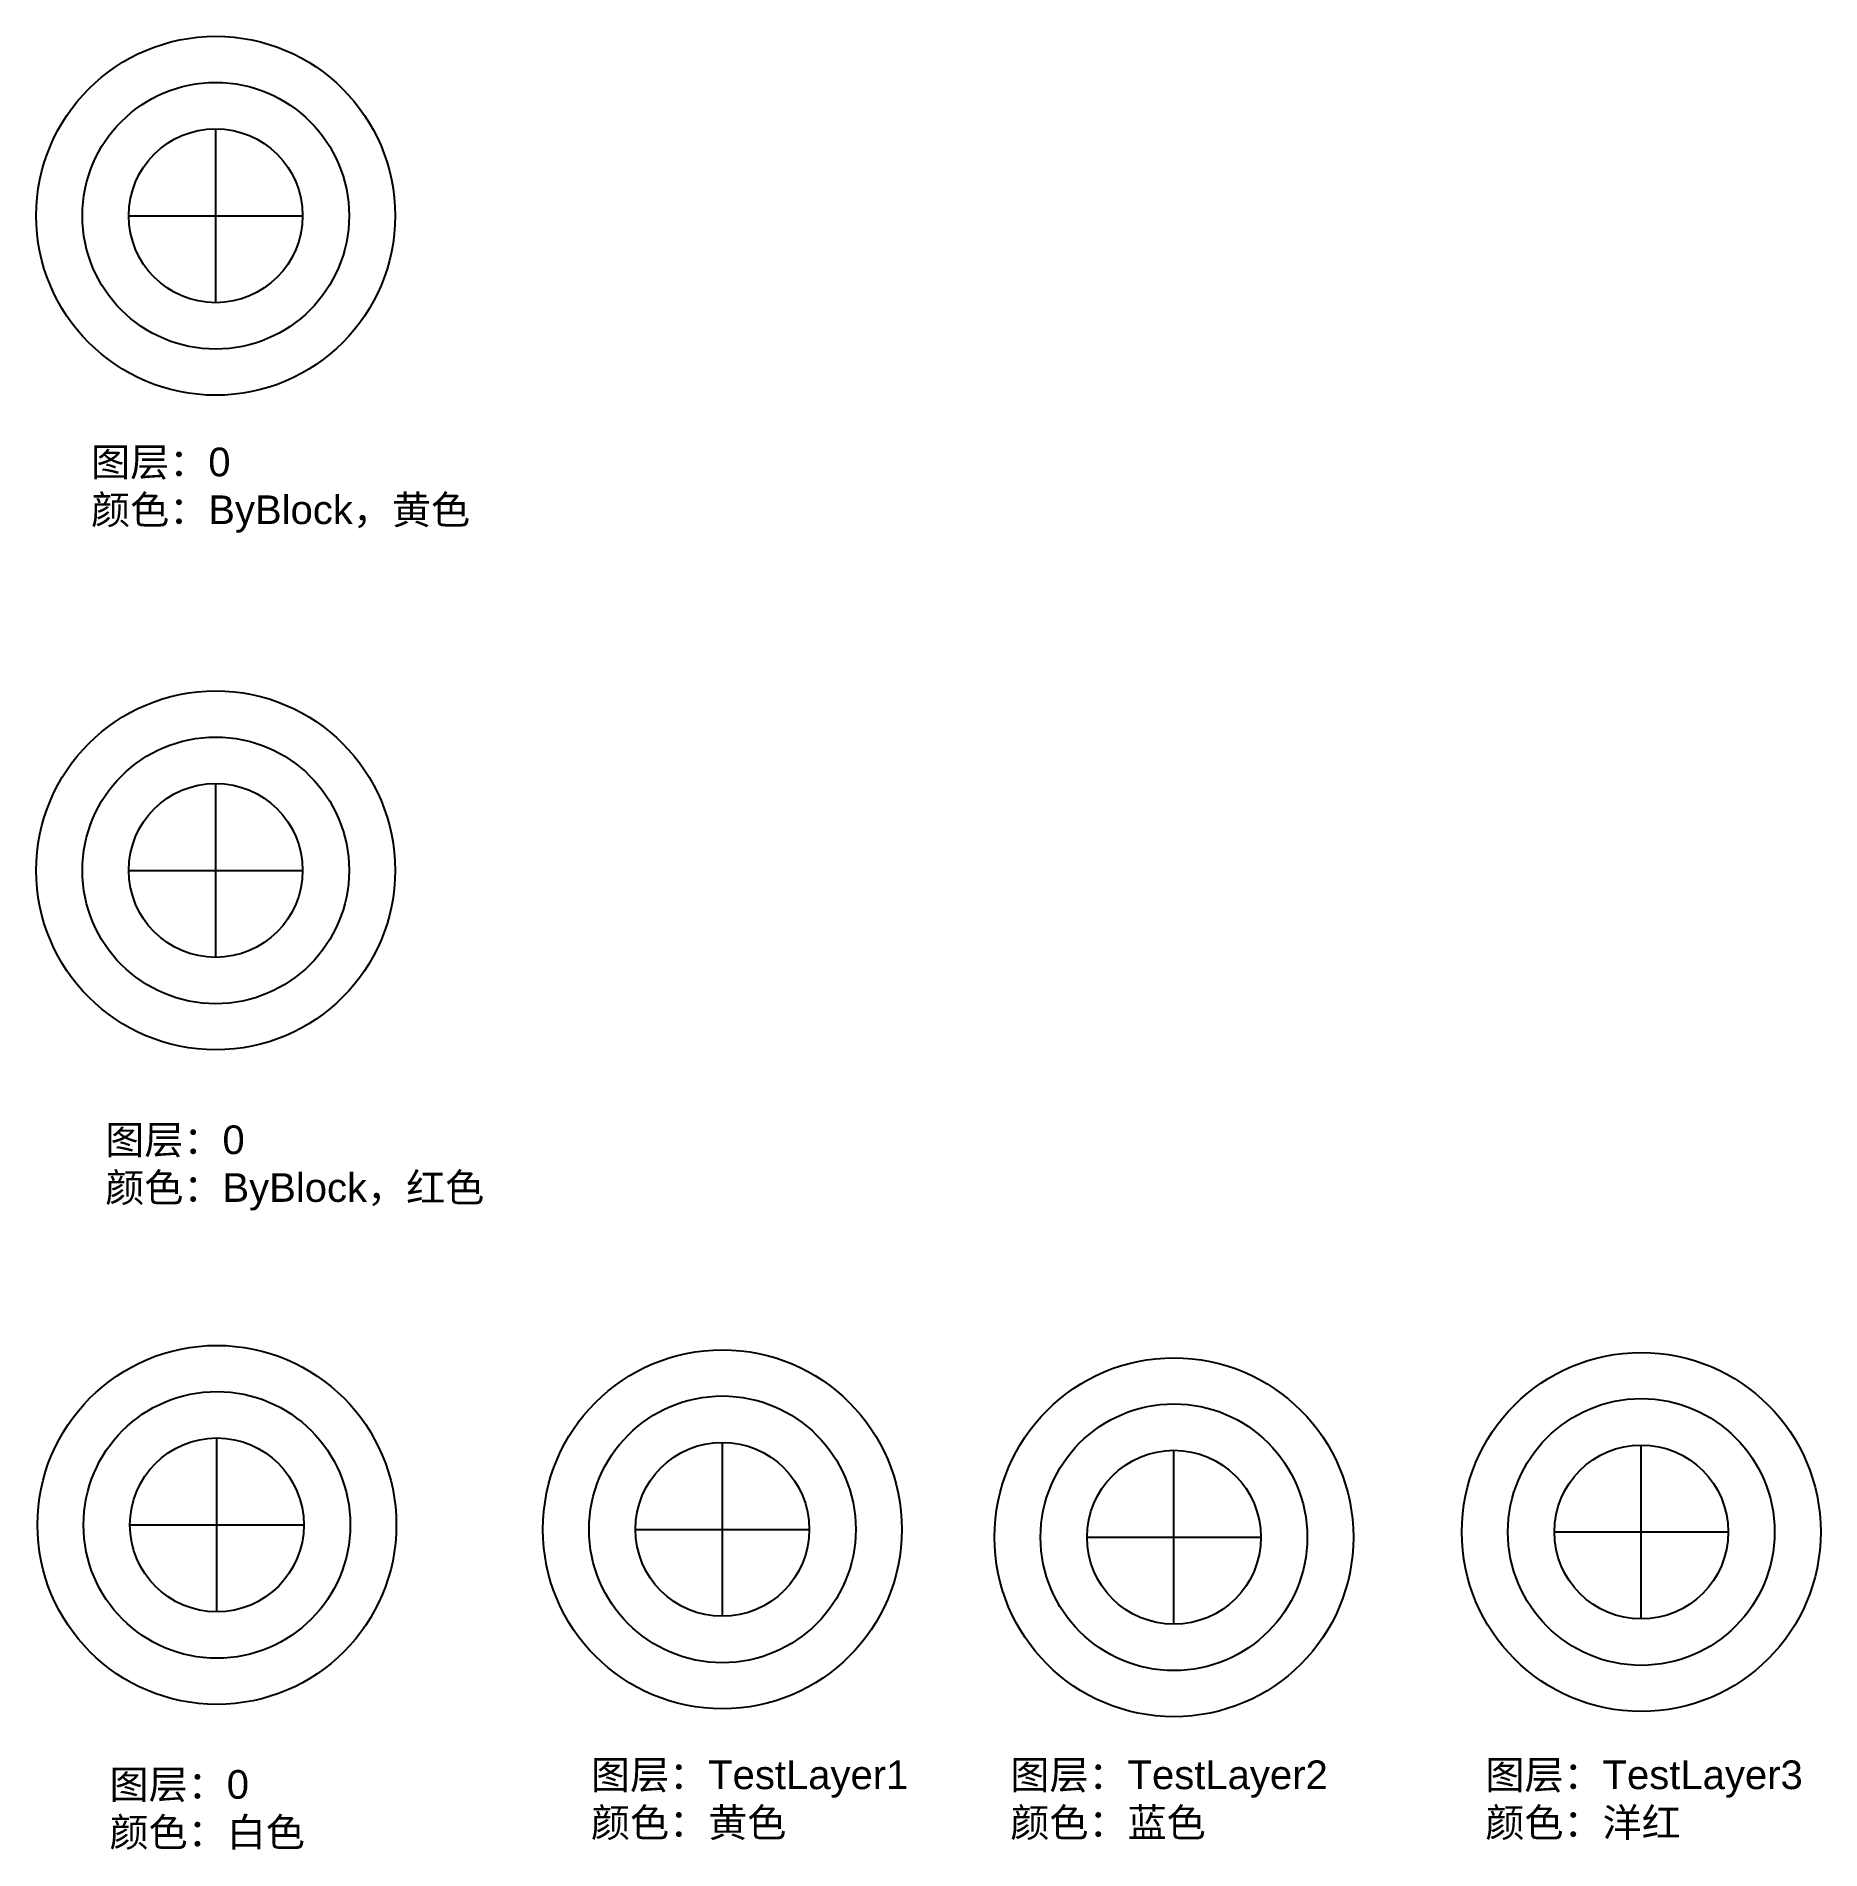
# Model space of a CAD drawing. Header units: millimetres. Extents: x -145 to 478, y 28 to 661.
import ezdxf

# ---------------------------------------------------------------- set-up
doc = ezdxf.new("R2010")
doc.units = ezdxf.units.MM
doc.header["$MEASUREMENT"] = 0
for name, color, linetype in [('A', 1, 'Continuous'), ('B', 3, 'Continuous'), ('TestLayer1', 2, 'Continuous'), ('TestLayer2', 5, 'Continuous'), ('TestLayer3', 6, 'Continuous')]:
    doc.layers.add(name, color=color, linetype=linetype)
doc.styles.get("Standard").update_dxf_attribs({"font": ''})
doc.styles.get('Standard').set_extended_font_data('Arial')

# ---------------------------------------------------------------- blocks, each defined once
blk = doc.blocks.new('circle-logo')
at = {"color": 0}
blk.add_line((0, -30.34), (0, 30.34), dxfattribs=at)
blk.add_circle((0, 0), 30.34)
at = {"layer": 'A', "color": 0}
blk.add_line((-30.34, 0), (30.34, 0), dxfattribs=at)
at = {"layer": 'A'}
blk.add_circle((0, 0), 46.54, dxfattribs=at)
at = {"layer": 'B'}
blk.add_circle((0, 0), 62.63, dxfattribs=at)

msp = doc.modelspace()

# ---------------------------------------------------------------- block references
at = {"color": 2}
msp.add_blockref('circle-logo', (-82.23, 598.19), dxfattribs=at)
at = {"color": 1}
msp.add_blockref('circle-logo', (-82.23, 369.76), dxfattribs=at)
msp.add_blockref('circle-logo', (-81.82, 141.37))
at = {"layer": 'TestLayer1'}
msp.add_blockref('circle-logo', (94.61, 139.81), dxfattribs=at)
at = {"layer": 'TestLayer2'}
msp.add_blockref('circle-logo', (252.22, 137.06), dxfattribs=at)
at = {"layer": 'TestLayer3'}
msp.add_blockref('circle-logo', (415.33, 138.9), dxfattribs=at)

# ---------------------------------------------------------------- texts
at = {"char_height": 10, "attachment_point": 1}
for s, insert, width in [('{图层：0\\P颜色：ByBlock，}{\\C2;黄色}', (-125.74, 517.27), 148.342), ('{图层：0\\P颜色：ByBlock，}{\\C1;红色}', (-120.79, 280.76), 142.7534), ('{图层：TestLayer1\\P}{颜色：}{\\C2;黄色}', (48.73, 59.17), 111.5732), ('{图层：TestLayer2\\P}{颜色：}{\\C5;蓝色}', (195.11, 59.17), 111.5732), ('{图层：TestLayer3\\P}{颜色：}{\\C6;洋红}', (360.9, 59.17), 111.5732), ('{\\H1.0x;图层：0}{\\H1.0x;\\P}{颜色：白色}', (-119.3, 55.81), 85.0117)]:
    msp.add_mtext(s, dxfattribs=dict(at, insert=insert, width=width))

doc.saveas('drawing.dxf')
